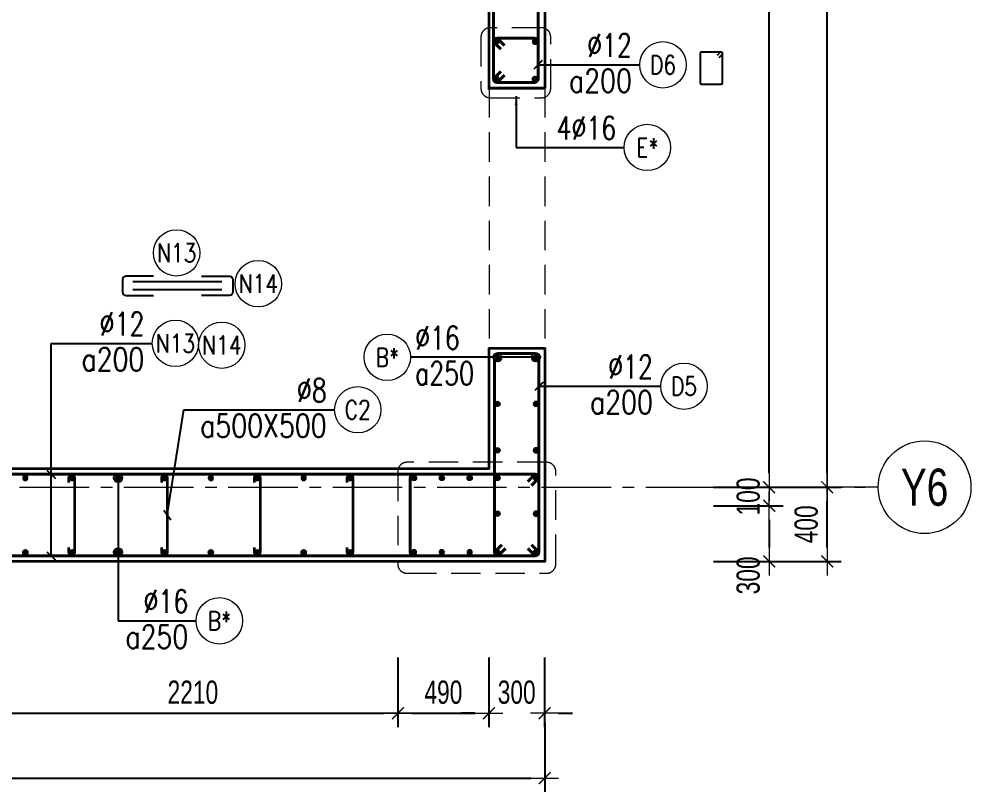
# Model space of a CAD drawing. Header units: millimetres. Extents: x 738475 to 1279438, y -34239 to 156422.
# Drawn here: x 1257046 to 1262176, y 134239 to 138402 of the extents above; entities that cross this region are included whole.
import ezdxf
from ezdxf.enums import TextEntityAlignment as Align

# ---------------------------------------------------------------- set-up
doc = ezdxf.new("R2010")
doc.units = ezdxf.units.MM
doc.header["$MEASUREMENT"] = 0
for name, pattern in [('HIDDEN', [9.525, 6.35, -3.175]), ('HIDDEN2', [4.7625, 3.175, -1.5875]), ('OF_Grid_1$0$CENTER2', [1.125, 0.75, -0.125, 0.125, -0.125])]:
    doc.linetypes.add(name, pattern=pattern)
doc.layers.get('0').update_dxf_attribs({"lineweight": 20})
doc.layers.get('Defpoints').update_dxf_attribs({"color": 151, "lineweight": 9})
doc.layers.add('Hidden', color=9, linetype='HIDDEN')
doc.layers.add('Ligature', color=1, linetype='Continuous')
for name, color, linetype, lineweight in [('KC-LEADER', 153, 'Continuous', 18), ('KC-THEP', 6, 'Continuous', 40), ('NDC_S_BEAM', 3, 'HIDDEN2', 20), ('NDC_S_DIM', 1, 'Continuous', 15), ('NDC_S_HIDDEN', 8, 'HIDDEN2', 13), ('NDC_S_LEADER', 1, 'Continuous', 15), ('NDC_S_REBAR', 4, 'Continuous', 35), ('NDC_S_STIRRUP', 4, 'Continuous', 40), ('NDC_S_VN TEXT', 7, 'Continuous', 20), ('NDC_S_WALL', 6, 'Continuous', 35), ('OF_Grid_1$0$NDC_S_AXIS', 5, 'OF_Grid_1$0$CENTER2', 13), ('OF_Grid_1$0$NDC_S_SYMBOL', 1, 'Continuous', 15), ('OF_Grid_1$0$NDC_S_TEXT SYMBOL', 7, 'Continuous', 20)]:
    doc.layers.add(name, color=color, linetype=linetype, lineweight=lineweight)
doc.styles.add('NDC_ARIAL', font='arial.ttf', dxfattribs={"width": 0.85})
doc.styles.add('NDC_DIM', font='', dxfattribs={"width": 0.75})
doc.styles.add('NDC_EN TXT', font='romans.shx', dxfattribs={"width": 0.8})
doc.styles.add('OF_Grid_1$0$NDC_ANNO', font='', dxfattribs={"width": 0.8})
doc.styles.get('NDC_DIM').set_extended_font_data('Dotum')
doc.styles.get('OF_Grid_1$0$NDC_ANNO').set_extended_font_data('Dotum')
doc.dimstyles.new('NDC_1-50', dxfattribs={"dimscale": 50, "dimtxt": 2.5, "dimasz": 1, "dimexe": 1.5, "dimexo": 0, "dimgap": 0.8, "dimtad": 1, "dimdec": 0, "dimdsep": 46, "dimtxsty": 'NDC_ARIAL', "dimblk": 'DIMMARK', "dimcen": 49999.938995, "dimdle": 1.5, "dimclrd": 1, "dimclre": 1, "dimclrt": 3, "dimadec": 0, "dimazin": 0, "dimtfac": 1, "dimtdec": 0, "dimtix": 1, "dimtmove": 2, "dimatfit": 3, "dimfxl": 1, "dimarcsym": 0})
doc.dimstyles.new('NDC_dim_30', dxfattribs={"dimscale": 30, "dimtxt": 2.5, "dimasz": 1.5, "dimexe": 1.5, "dimexo": 2.5, "dimgap": 1, "dimtad": 1, "dimdec": 0, "dimzin": 0, "dimdsep": 46, "dimtxsty": 'NDC_DIM', "dimblk": 'DIMMARK', "dimcen": 0.09, "dimdle": 1.2, "dimclrd": 1, "dimclre": 1, "dimclrt": 3, "dimadec": 0, "dimazin": 0, "dimtfac": 1, "dimtdec": 0, "dimtix": 1, "dimtofl": 0, "dimtmove": 0, "dimatfit": 3, "dimfxl": 6, "dimfxlon": 1, "dimtolj": 1, "dimtzin": 0, "dimarcsym": 0})
doc.dimstyles.new('NDC_dim_50', dxfattribs={"dimscale": 50, "dimtxt": 2.5, "dimasz": 1.5, "dimexe": 1.5, "dimexo": 2.5, "dimgap": 1, "dimtad": 1, "dimdec": 0, "dimzin": 0, "dimdsep": 46, "dimtxsty": 'NDC_DIM', "dimblk": 'DIMMARK', "dimcen": 0.09, "dimdle": 1.2, "dimclrd": 1, "dimclre": 1, "dimclrt": 3, "dimadec": 0, "dimazin": 0, "dimtfac": 1, "dimtdec": 0, "dimtix": 1, "dimtofl": 0, "dimtmove": 0, "dimatfit": 3, "dimfxl": 6, "dimfxlon": 1, "dimtolj": 1, "dimtzin": 0, "dimarcsym": 0})

# ---------------------------------------------------------------- blocks, each defined once
blk = doc.blocks.new('THEP')
at = {"layer": 'KC-LEADER', "color": 6}
blk.add_circle((0, 0), 14, dxfattribs=at)
at = {"layer": 'KC-THEP'}
for p, q in [((-14, 0), (14, 0)), ((9.9, 9.9), (-9.9, -9.9)), ((-9.9, 9.9), (9.9, -9.9)), ((0, 14), (0, -14))]:
    blk.add_line(p, q, dxfattribs=at)
blk = doc.blocks.new('DIMMARK')
at = {"layer": 'NDC_S_DIM', "color": 1}
blk.add_line((-1.5, 0), (1, 0), dxfattribs=at)
at = {"layer": 'NDC_S_DIM', "color": 2, "const_width": 0.1}
blk.add_lwpolyline([(-0.424, -0.424), (0.424, 0.424)], dxfattribs=at)
blk = doc.blocks.new('*U10')
blk.add_circle((2.5, 0), 2.5)
at = {"layer": 'NDC_S_VN TEXT', "color": 3, "style": 'NDC_EN TXT'}
for tag, width, p in [('DK2', 0.75, (-0.85, 0.85)), ('KC2', 0.8, (-0.85, -2.97))]:
    blk.add_attdef(tag, text='', height=2.5, dxfattribs=dict(at, width=width)).set_placement(p, align=Align.RIGHT)
at = {"layer": 'NDC_S_VN TEXT', "color": 7, "style": 'NDC_EN TXT', "width": 0.8}
blk.add_attdef('SH3', text='', height=2, dxfattribs=at).set_placement((2.5, 0), align=Align.MIDDLE)
blk = doc.blocks.new('*U444')
at = {"layer": 'KC-THEP', "xscale": -1, "rotation": 170.331435563619}
blk.add_blockref('THEP', (0, 200), dxfattribs=at)
at = {"layer": 'KC-THEP', "rotation": 9.668564436380946}
blk.add_blockref('THEP', (0, -200), dxfattribs=at)
blk = doc.blocks.new('*U443')
at = {"layer": 'NDC_S_HIDDEN', "color": 0, "linetype": 'ByBlock', "lineweight": -2, "transparency": 16777216}
for p in [(0, 0), (250, 0), (500, 0), (750, 0), (1000, 0), (1250, 0), (1500, 0), (1750, 0)]:
    blk.add_blockref('*U444', p, dxfattribs=at)
blk = doc.blocks.new('*U448')
at = {"layer": 'NDC_S_REBAR'}
blk.add_lwpolyline([(-15, 175), (-15, 200, -1), (15, 200), (15, -200, -1), (-15, -200), (-15, -175)], format="xyb", dxfattribs=at)
blk = doc.blocks.new('*U447')
at = {"layer": 'NDC_S_HIDDEN', "color": 0, "linetype": 'ByBlock', "lineweight": -2, "transparency": 16777216}
for p in [(0, 0), (500, 0), (1000, 0), (1500, 0)]:
    blk.add_blockref('*U448', p, dxfattribs=at)
blk = doc.blocks.new('A$C7BC65A55')
at = {"layer": 'Ligature'}
for p, q in [((-15.2, 372, 0), (-15.2, 38.5, 0)), ((15.2, 372, 0), (15.2, 38.5, 0))]:
    blk.add_line(p, q, dxfattribs=at)
for points in [[(-36.2, 296.5), (-36.2, 400.9, -0.414214), (-24, 413.1), (24, 413.1, -0.414214), (36.2, 400.9), (36.2, 296.5)], [(-36.2, 116.5), (-36.2, 12.2, 0.414214), (-24, 0), (24, 0, 0.414214), (36.2, 12.2), (36.2, 116.5)]]:
    blk.add_lwpolyline(points, format="xyb", dxfattribs=at)
blk = doc.blocks.new('*U11')
blk.add_circle((-2.5, 0), 2.5)
at = {"layer": 'NDC_S_VN TEXT', "color": 3, "style": 'NDC_EN TXT', "width": 0.75}
for tag, p in [('DK1', (0.5, 0.85)), ('KC1', (0.5, -2.97))]:
    blk.add_attdef(tag, p, '', height=2.5, dxfattribs=at)
at = {"layer": 'NDC_S_VN TEXT', "color": 7, "style": 'NDC_EN TXT', "width": 0.8}
blk.add_attdef('SH2', text='', height=2, dxfattribs=at).set_placement((-2.5, 0), align=Align.MIDDLE)
blk = doc.blocks.new('*U9')
blk.add_circle((2.5, 0), 2.5)
at = {"layer": 'NDC_S_VN TEXT', "color": 3, "style": 'NDC_EN TXT', "width": 0.75}
blk.add_attdef('DK2', text='', height=2.5, dxfattribs=at).set_placement((-0.85, 0.85), align=Align.RIGHT)
at = {"layer": 'NDC_S_VN TEXT', "color": 7, "style": 'NDC_EN TXT', "width": 0.8}
blk.add_attdef('SH3', text='', height=2, dxfattribs=at).set_placement((2.5, 0), align=Align.MIDDLE)
blk = doc.blocks.new('*D514')
at = {"layer": 'Defpoints', "color": 0, "ltscale": 200, "transparency": 16777216}
for p in [(1256878, 135980.2), (1259087.7, 135553.7), (1259087.7, 134662.7)]:
    blk.add_point(p, dxfattribs=at)
at = {"layer": 'NDC_S_DIM', "color": 1, "lineweight": -2, "ltscale": 200, "transparency": 16777216}
for p, q in [((1256878, 134962.7), (1256878, 134587.7)), ((1259087.7, 134962.7), (1259087.7, 134587.7)), ((1256953, 134662.7), (1259012.7, 134662.7))]:
    blk.add_line(p, q, dxfattribs=at)
at = {"layer": 'NDC_S_DIM', "color": 1, "lineweight": -2, "ltscale": 200, "transparency": 16777216, "xscale": 75, "yscale": 75, "zscale": 75, "rotation": 180}
blk.add_blockref('DIMMARK', (1256878, 134662.7), dxfattribs=at)
at = {"layer": 'NDC_S_DIM', "color": 1, "lineweight": -2, "ltscale": 200, "transparency": 16777216, "xscale": 75, "yscale": 75, "zscale": 75}
blk.add_blockref('DIMMARK', (1259087.7, 134662.7), dxfattribs=at)
at = {"layer": 'NDC_S_DIM', "color": 3, "ltscale": 200, "transparency": 16777216, "insert": (1257982.9, 134775.3), "char_height": 125, "attachment_point": 5, "style": 'NDC_DIM'}
blk.add_mtext('\\A1;2210', dxfattribs=at)
blk = doc.blocks.new('*D515')
at = {"layer": 'Defpoints', "color": 0, "ltscale": 200, "transparency": 16777216}
for p in [(1259578, 135980.2), (1259087.7, 135553.7), (1259578, 134662.7)]:
    blk.add_point(p, dxfattribs=at)
at = {"layer": 'NDC_S_DIM', "color": 1, "lineweight": -2, "ltscale": 200, "transparency": 16777216}
for p, q in [((1259087.7, 134962.7), (1259087.7, 134587.7)), ((1259578, 134962.7), (1259578, 134587.7)), ((1259162.7, 134662.7), (1259503, 134662.7))]:
    blk.add_line(p, q, dxfattribs=at)
at = {"layer": 'NDC_S_DIM', "color": 1, "lineweight": -2, "ltscale": 200, "transparency": 16777216, "xscale": 75, "yscale": 75, "zscale": 75, "rotation": 180}
blk.add_blockref('DIMMARK', (1259087.7, 134662.7), dxfattribs=at)
at = {"layer": 'NDC_S_DIM', "color": 1, "lineweight": -2, "ltscale": 200, "transparency": 16777216, "xscale": 75, "yscale": 75, "zscale": 75}
blk.add_blockref('DIMMARK', (1259578, 134662.7), dxfattribs=at)
at = {"layer": 'NDC_S_DIM', "color": 3, "ltscale": 200, "transparency": 16777216, "insert": (1259332.9, 134775.3), "char_height": 125, "attachment_point": 5, "style": 'NDC_DIM'}
blk.add_mtext('\\A1;490', dxfattribs=at)
blk = doc.blocks.new('*D516')
at = {"layer": 'Defpoints', "color": 0, "ltscale": 200, "transparency": 16777216}
for p in [(1259578, 135980.2), (1259878, 135480.2), (1259878, 134662.7)]:
    blk.add_point(p, dxfattribs=at)
at = {"layer": 'NDC_S_DIM', "color": 1, "lineweight": -2, "ltscale": 200, "transparency": 16777216}
for p, q in [((1259578, 134962.7), (1259578, 134587.7)), ((1259878, 134962.7), (1259878, 134587.7)), ((1259503, 134662.7), (1259428, 134662.7)), ((1259953, 134662.7), (1260028, 134662.7))]:
    blk.add_line(p, q, dxfattribs=at)
at = {"layer": 'NDC_S_DIM', "color": 1, "lineweight": -2, "ltscale": 200, "transparency": 16777216, "xscale": 75, "yscale": 75, "zscale": 75}
blk.add_blockref('DIMMARK', (1259578, 134662.7), dxfattribs=at)
at = {"layer": 'NDC_S_DIM', "color": 1, "lineweight": -2, "ltscale": 200, "transparency": 16777216, "xscale": 75, "yscale": 75, "zscale": 75, "rotation": 180}
blk.add_blockref('DIMMARK', (1259878, 134662.7), dxfattribs=at)
at = {"layer": 'NDC_S_DIM', "color": 3, "ltscale": 200, "transparency": 16777216, "insert": (1259728, 134775.3), "char_height": 125, "attachment_point": 5, "style": 'NDC_DIM'}
blk.add_mtext('\\A1;300', dxfattribs=at)
blk = doc.blocks.new('*D517')
at = {"layer": 'Defpoints', "color": 0, "ltscale": 200, "transparency": 16777216}
for p in [(1259879, 135795.9), (1253078.8, 135480.2), (1259879, 134313.6)]:
    blk.add_point(p, dxfattribs=at)
at = {"layer": 'NDC_S_DIM', "color": 1, "lineweight": -2, "ltscale": 200, "transparency": 16777216}
for p, q in [((1253078.8, 134613.6), (1253078.8, 134238.6)), ((1259879, 134613.6), (1259879, 134238.6)), ((1253153.8, 134313.6), (1259804, 134313.6))]:
    blk.add_line(p, q, dxfattribs=at)
at = {"layer": 'NDC_S_DIM', "color": 1, "lineweight": -2, "ltscale": 200, "transparency": 16777216, "xscale": 75, "yscale": 75, "zscale": 75, "rotation": 180}
blk.add_blockref('DIMMARK', (1253078.8, 134313.6), dxfattribs=at)
at = {"layer": 'NDC_S_DIM', "color": 1, "lineweight": -2, "ltscale": 200, "transparency": 16777216, "xscale": 75, "yscale": 75, "zscale": 75}
blk.add_blockref('DIMMARK', (1259879, 134313.6), dxfattribs=at)
at = {"layer": 'NDC_S_DIM', "color": 3, "ltscale": 200, "transparency": 16777216, "insert": (1256478.9, 134426.1), "char_height": 125, "attachment_point": 5, "style": 'NDC_DIM'}
blk.add_mtext('\\A1;6800', dxfattribs=at)
blk = doc.blocks.new('*D507')
at = {"layer": 'Defpoints', "color": 0, "transparency": 16777216}
for p in [(1259248.7, 147480.2), (1261088.8, 147480.2), (1259139.4, 135880.2)]:
    blk.add_point(p, dxfattribs=at)
at = {"layer": 'NDC_S_DIM', "color": 1, "lineweight": -2, "transparency": 16777216}
for p, q in [((1260788.8, 147480.2), (1261163.8, 147480.2)), ((1261088.8, 135955.2), (1261088.8, 147405.2)), ((1260788.8, 135880.2), (1261163.8, 135880.2))]:
    blk.add_line(p, q, dxfattribs=at)
at = {"layer": 'NDC_S_DIM', "color": 1, "lineweight": -2, "transparency": 16777216, "xscale": 75, "yscale": 75, "zscale": 75}
for p, rotation in [((1261088.8, 147480.2), 90), ((1261088.8, 135880.2), 270)]:
    blk.add_blockref('DIMMARK', p, dxfattribs=dict(at, rotation=rotation))
at = {"layer": 'NDC_S_DIM', "color": 3, "transparency": 16777216, "insert": (1260976.2, 141680.2), "char_height": 125, "attachment_point": 5, "rotation": 90, "style": 'NDC_DIM'}
blk.add_mtext('\\A1;11600', dxfattribs=at)
blk = doc.blocks.new('*D470')
at = {"layer": 'Defpoints', "color": 0, "ltscale": 200, "transparency": 16777216}
for p in [(1259139.4, 135880.2), (1259578, 135780.2), (1261088.8, 135780.2)]:
    blk.add_point(p, dxfattribs=at)
at = {"layer": 'NDC_S_DIM', "color": 1, "lineweight": -2, "ltscale": 200, "transparency": 16777216}
for p, q in [((1261088.8, 135955.2), (1261088.8, 136030.2)), ((1260788.8, 135880.2), (1261163.8, 135880.2)), ((1260788.8, 135780.2), (1261163.8, 135780.2)), ((1261088.8, 135705.2), (1261088.8, 135630.2))]:
    blk.add_line(p, q, dxfattribs=at)
at = {"layer": 'NDC_S_DIM', "color": 1, "lineweight": -2, "ltscale": 200, "transparency": 16777216, "xscale": 75, "yscale": 75, "zscale": 75}
for p, rotation in [((1261088.8, 135880.2), 270), ((1261088.8, 135780.2), 90)]:
    blk.add_blockref('DIMMARK', p, dxfattribs=dict(at, rotation=rotation))
at = {"layer": 'NDC_S_DIM', "color": 3, "ltscale": 200, "transparency": 16777216, "insert": (1260976.2, 135830.2), "char_height": 125, "attachment_point": 5, "rotation": 90, "style": 'NDC_DIM'}
blk.add_mtext('\\A1;100', dxfattribs=at)
blk = doc.blocks.new('*D471')
at = {"layer": 'Defpoints', "color": 0, "ltscale": 200, "transparency": 16777216}
for p in [(1259578, 135780.2), (1259815.9, 135480.2), (1261088.8, 135480.2)]:
    blk.add_point(p, dxfattribs=at)
at = {"layer": 'NDC_S_DIM', "color": 1, "lineweight": -2, "ltscale": 200, "transparency": 16777216}
for p, q in [((1260788.8, 135780.2), (1261163.8, 135780.2)), ((1261088.8, 135705.2), (1261088.8, 135555.2)), ((1260788.8, 135480.2), (1261163.8, 135480.2))]:
    blk.add_line(p, q, dxfattribs=at)
at = {"layer": 'NDC_S_DIM', "color": 1, "lineweight": -2, "ltscale": 200, "transparency": 16777216, "xscale": 75, "yscale": 75, "zscale": 75}
for p, rotation in [((1261088.8, 135780.2), 90), ((1261088.8, 135480.2), 270)]:
    blk.add_blockref('DIMMARK', p, dxfattribs=dict(at, rotation=rotation))
at = {"layer": 'NDC_S_DIM', "color": 3, "ltscale": 200, "transparency": 16777216, "insert": (1260976.2, 135405.2), "char_height": 125, "attachment_point": 5, "rotation": 90, "style": 'NDC_DIM'}
blk.add_mtext('\\A1;300', dxfattribs=at)
blk = doc.blocks.new('*D472')
at = {"layer": 'Defpoints', "color": 0, "ltscale": 200, "transparency": 16777216}
for p in [(1259764.1, 135880.4), (1261401.4, 135880.4), (1259795.7, 135480.2)]:
    blk.add_point(p, dxfattribs=at)
at = {"layer": 'NDC_S_DIM', "color": 1, "lineweight": -2, "ltscale": 200, "transparency": 16777216}
for p, q in [((1261101.4, 135880.4), (1261476.4, 135880.4)), ((1261401.4, 135555.2), (1261401.4, 135805.4)), ((1261101.4, 135480.2), (1261476.4, 135480.2))]:
    blk.add_line(p, q, dxfattribs=at)
at = {"layer": 'NDC_S_DIM', "color": 1, "lineweight": -2, "ltscale": 200, "transparency": 16777216, "xscale": 75, "yscale": 75, "zscale": 75}
for p, rotation in [((1261401.4, 135880.4), 90), ((1261401.4, 135480.2), 270)]:
    blk.add_blockref('DIMMARK', p, dxfattribs=dict(at, rotation=rotation))
at = {"layer": 'NDC_S_DIM', "color": 3, "ltscale": 200, "transparency": 16777216, "insert": (1261288.8, 135680.3), "char_height": 125, "attachment_point": 5, "rotation": 90, "style": 'NDC_DIM'}
blk.add_mtext('\\A1;400', dxfattribs=at)
blk = doc.blocks.new('*D473')
at = {"layer": 'Defpoints', "color": 0, "ltscale": 200, "transparency": 16777216}
for p in [(1259764.1, 147480.2), (1261401.4, 147480.2), (1259764.1, 135880.4)]:
    blk.add_point(p, dxfattribs=at)
at = {"layer": 'NDC_S_DIM', "color": 1, "lineweight": -2, "ltscale": 200, "transparency": 16777216}
for p, q in [((1261101.4, 147480.2), (1261476.4, 147480.2)), ((1261401.4, 135955.4), (1261401.4, 147405.2)), ((1261101.4, 135880.4), (1261476.4, 135880.4))]:
    blk.add_line(p, q, dxfattribs=at)
at = {"layer": 'NDC_S_DIM', "color": 1, "lineweight": -2, "ltscale": 200, "transparency": 16777216, "xscale": 75, "yscale": 75, "zscale": 75}
for p, rotation in [((1261401.4, 147480.2), 90), ((1261401.4, 135880.4), 270)]:
    blk.add_blockref('DIMMARK', p, dxfattribs=dict(at, rotation=rotation))
at = {"layer": 'NDC_S_DIM', "color": 3, "ltscale": 200, "transparency": 16777216, "insert": (1261288.8, 141680.3), "char_height": 125, "attachment_point": 5, "rotation": 90, "style": 'NDC_DIM'}
blk.add_mtext('\\A1;11600', dxfattribs=at)
blk = doc.blocks.new('*U17')
at = {"layer": 'OF_Grid_1$0$NDC_S_SYMBOL'}
blk.add_line((-5, 0), (-9, 0), dxfattribs=at)
blk.add_circle((0, 0), 5, dxfattribs=at)
at = {"layer": 'OF_Grid_1$0$NDC_S_TEXT SYMBOL', "color": 7, "style": 'OF_Grid_1$0$NDC_ANNO', "width": 0.8}
blk.add_attdef('GRID', text='', height=4, rotation=90, dxfattribs=at).set_placement((0, 0), align=Align.MIDDLE)

msp = doc.modelspace()

# ---------------------------------------------------------------- linework, layer by layer
for centre in [(1257895.223, 137142.385), (1258335.324, 136976.628), (1258138.494, 136645.114)]:
    msp.add_circle(centre, 125)
at = {"layer": 'Ligature'}
msp.add_lwpolyline([(1260819.182, 138194.659), (1260835.148, 138210.625, 0.66817864), (1260829.374, 138224.563), (1260724.745, 138224.563, 0.41421356), (1260716.581, 138216.398), (1260716.581, 138059.29, 0.41421356), (1260724.745, 138051.126), (1260829.374, 138051.126, 0.41421356), (1260837.539, 138059.29), (1260837.539, 138216.398, 0.66817864), (1260823.601, 138222.171), (1260807.635, 138206.205)], format="xyb", dxfattribs=at)
at = {"layer": 'NDC_S_BEAM', "ltscale": 50}
for p, q in [((1259578.836, 138030.175), (1259578.836, 136630.175)), ((1259878.836, 138030.175), (1259878.836, 136630.175))]:
    msp.add_line(p, q, dxfattribs=at)
at = {"layer": 'NDC_S_HIDDEN', "ltscale": 50}
for points in [[(1259585.54, 137978.115), (1259861.383, 137978.115, 0.41421356), (1259911.383, 138028.115), (1259911.383, 138305.665, 0.41421356), (1259861.383, 138355.665), (1259585.54, 138355.665, 0.41421356), (1259535.54, 138305.665), (1259535.54, 138028.115, 0.41421356)], [(1259136.732, 135416.774), (1259888.942, 135416.774, 0.41421356), (1259938.942, 135466.774), (1259938.942, 135964.369, 0.41421356), (1259888.942, 136014.369), (1259136.732, 136014.369, 0.41421356), (1259086.732, 135964.369), (1259086.732, 135466.774, 0.41421356)]]:
    msp.add_lwpolyline(points, format="xyb", close=True, dxfattribs=at)
at = {"layer": 'NDC_S_STIRRUP'}
for points in [[(1259643.177, 138120.175), (1259603.177, 138080.175, 0.41421356), (1259623.177, 138060.175), (1259823.177, 138060.175, 0.41421356), (1259843.177, 138080.175), (1259843.177, 139480.175, 0.41421356), (1259823.177, 139500.175), (1259623.177, 139500.175, 0.41421356), (1259603.177, 139480.175), (1259603.177, 138080.175, 0.41421356), (1259623.177, 138060.175), (1259663.177, 138100.175)], [(1259643.177, 138239.638), (1259603.177, 138279.638, -0.41421356), (1259623.177, 138299.638), (1259823.177, 138299.638, -0.41421356), (1259843.177, 138279.638), (1259843.177, 138080.175, -0.41421356), (1259823.177, 138060.175), (1259623.177, 138060.175, -0.41421356), (1259603.177, 138080.175), (1259603.177, 138279.638, -0.41421356), (1259623.177, 138299.638), (1259663.177, 138259.638)], [(1259648.036, 135570.175), (1259608.036, 135530.175, 0.41421356), (1259628.036, 135510.175), (1259828.036, 135510.175, 0.41421356), (1259848.036, 135530.175), (1259848.036, 136580.175, 0.41421356), (1259828.036, 136600.175), (1259628.036, 136600.175, 0.41421356), (1259608.036, 136580.175), (1259608.036, 135530.175, 0.41421356), (1259628.036, 135510.175), (1259668.036, 135550.175)], [(1259788.036, 135910.175), (1259828.036, 135950.175, -0.41421356), (1259848.036, 135930.175), (1259848.036, 135530.175, -0.41421356), (1259828.036, 135510.175), (1256128.036, 135510.175, -0.41421356), (1256108.036, 135530.175), (1256108.036, 135930.175, -0.41421356), (1256128.036, 135950.175), (1259828.036, 135950.175, -0.41421356), (1259848.036, 135930.175), (1259808.036, 135890.175)], [(1259788.036, 135550.175), (1259828.036, 135510.175, 0.41421356), (1259848.036, 135530.175), (1259848.036, 135930.175, 0.41421356), (1259828.036, 135950.175), (1259174.524, 135950.175, 0.41421356), (1259154.524, 135930.175), (1259154.524, 135530.175, 0.41421356), (1259174.524, 135510.175), (1259828.036, 135510.175, 0.41421356), (1259848.036, 135530.175), (1259808.036, 135570.175)]]:
    msp.add_lwpolyline(points, format="xyb", dxfattribs=at)
at = {"layer": 'NDC_S_WALL'}
msp.add_line((1259573.177, 138030.175), (1259873.177, 138030.175), dxfattribs=at)
for points in [[(1256878.836, 147380.175), (1256878.836, 135980.175), (1259578.836, 135980.175), (1259578.836, 136630.175), (1259878.836, 136630.175), (1259878.836, 135480.175), (1256078.836, 135480.175), (1256078.836, 135980.175), (1256078.836, 135980.175), (1256578.836, 135980.175), (1256578.836, 138780.175)], [(1259878.836, 138030.175), (1259578.836, 138030.175), (1259578.836, 139530.175), (1259878.836, 139530.175), (1259878.836, 138030.175)]]:
    msp.add_lwpolyline(points, dxfattribs=at)
at = {"layer": 'OF_Grid_1$0$NDC_S_AXIS', "ltscale": 500}
msp.add_line((1242986.353, 135880.175), (1261606.941, 135880.175), dxfattribs=at)

# ---------------------------------------------------------------- block references
at = {"layer": 'Hidden', "xscale": 1.44, "yscale": 1.44, "zscale": 1.44, "rotation": 270}
msp.add_blockref('A$C7BC65A55', (1257603.112, 136964.86, 0.03), dxfattribs=at)
at = {"layer": 'KC-THEP'}
for p, rotation in [((1259619.665, 138280.175), 189.6685644363809), ((1259826.689, 138080.175), 9.668564436380946), ((1259624.524, 136578.91), 189.6685644363809), ((1259624.524, 136328.91), 189.6685644363809), ((1259624.524, 136078.91), 189.6685644363809), ((1259174.524, 135930.175), 189.6685644363809), ((1259324.524, 135930.175), 189.6685644363809), ((1259474.524, 135930.175), 189.6685644363809), ((1259624.524, 135930.175), 189.6685644363809), ((1259624.524, 135737.639), 189.6685644363809), ((1259831.548, 135530.175), 9.668564436380946)]:
    msp.add_blockref('THEP', p, dxfattribs=dict(at, rotation=rotation))
at = {"layer": 'KC-THEP', "xscale": -1}
for p, rotation in [((1259826.689, 138280.175), 170.331435563619), ((1259619.665, 138080.175), 350.3314355636191), ((1259831.548, 136578.91), 170.331435563619), ((1259831.548, 136328.91), 170.331435563619), ((1259831.548, 136078.91), 170.331435563619), ((1259831.548, 135930.175), 170.331435563619), ((1259831.548, 135737.639), 170.331435563619), ((1259174.524, 135530.175), 350.3314355636191), ((1259324.524, 135530.175), 350.3314355636191), ((1259474.524, 135530.175), 350.3314355636191), ((1259624.524, 135530.175), 350.3314355636191)]:
    msp.add_blockref('THEP', p, dxfattribs=dict(at, rotation=rotation))
at = {"layer": 'NDC_S_HIDDEN'}
for name, p in [('*U443', (1257079.908, 135730.175)), ('*U447', (1257329.908, 135730.175))]:
    msp.add_blockref(name, p, dxfattribs=at)
at = {"layer": 'NDC_S_VN TEXT', "xscale": 50, "yscale": 50, "zscale": 50}
for name, p, values in [('*U10', (1260391.414, 138155.66), {'SH3': 'D6', 'DK2': '%%c12', 'KC2': 'a200'}), ('*U9', (1260307.029, 137710.645), {'SH3': 'E*', 'DK2': '4%%C16'}), ('*U10', (1257763.772, 136655.453), {'SH3': 'N13', 'DK2': '%%C12', 'KC2': 'a200'}), ('*U11', (1259155.577, 136580.149), {'SH2': 'B*', 'DK1': '%%C16', 'KC1': 'a250'}), ('*U10', (1260504.789, 136424.206), {'SH3': 'D5', 'DK2': '%%C12', 'KC2': 'a200'}), ('*U10', (1258746.567, 136297.517), {'SH3': 'C2', 'DK2': '%%c8', 'KC2': 'a500X500'}), ('*U10', (1258000.52, 135160.462), {'SH3': 'B*', 'DK2': '%%C16', 'KC2': 'a250'})]:
    msp.add_blockref(name, p, dxfattribs=at).add_auto_attribs(values)
at = {"layer": 'OF_Grid_1$0$NDC_S_AXIS'}
ref = msp.add_blockref('*U17', (1261926.381, 135880.429), dxfattribs=dict(at, xscale=50, yscale=50, zscale=50))
ref.add_attrib('GRID', 'Y6', dxfattribs={"layer": 'OF_Grid_1$0$NDC_S_TEXT SYMBOL', "color": 7, "height": 200, "style": 'OF_Grid_1$0$NDC_ANNO', "width": 0.8}).set_placement((1261926.381, 135880.429), align=Align.MIDDLE)

# ---------------------------------------------------------------- texts
at = {"layer": 'NDC_S_VN TEXT', "color": 7, "style": 'NDC_EN TXT', "width": 0.8}
for tag, p in [('N13', (1257895.223, 137142.385)), ('N14', (1258335.324, 136976.628)), ('N14', (1258138.494, 136645.114))]:
    msp.add_attdef(tag, text='3', height=100, dxfattribs=at).set_placement(p, align=Align.MIDDLE)

# ---------------------------------------------------------------- dimensions: what is measured, and where the dimension line sits
at = {"layer": 'NDC_S_DIM'}
dim = msp.add_linear_dim(base=(1261088.785, 147480.175), p1=(1259139.399, 135880.175), p2=(1259248.732, 147480.175), angle=90, dimstyle='NDC_dim_50', override={"dimtmove": 1}, dxfattribs=at)
dim.commit()
dim.dimension.update_dxf_attribs({"geometry": '*D507', "text_midpoint": (1260976.201, 141680.175)})
at = {"layer": 'NDC_S_DIM', "ltscale": 200}
for base, p1, p2, picture, middle in [((1261401.381, 147480.175), (1259764.051, 135880.429), (1259764.148, 147480.175), '*D473', (1261288.796, 141680.302)), ((1261088.785, 135780.175), (1259139.399, 135880.175), (1259578.036, 135780.175), '*D470', (1260976.201, 135830.175))]:
    dim = msp.add_linear_dim(base=base, p1=p1, p2=p2, angle=90, dimstyle='NDC_dim_50', override={"dimtmove": 1}, dxfattribs=at)
    dim.commit()
    dim.dimension.update_dxf_attribs({"geometry": picture, "text_midpoint": middle})
for base, p1, p2, picture, middle in [((1259087.732, 134662.713), (1256878.036, 135980.175), (1259087.732, 135553.674), '*D514', (1257982.884, 134775.298)), ((1259578.036, 134662.713), (1259087.732, 135553.674), (1259578.036, 135980.175), '*D515', (1259332.884, 134775.298)), ((1259878.036, 134662.713), (1259578.036, 135980.175), (1259878.036, 135480.175), '*D516', (1259728.036, 134775.298)), ((1259879.036, 134313.563), (1253078.836, 135480.175), (1259879.036, 135795.912), '*D517', (1256478.936, 134426.148))]:
    dim = msp.add_linear_dim(base=base, p1=p1, p2=p2, dimstyle='NDC_dim_50', override={"dimtmove": 1}, dxfattribs=at)
    dim.commit()
    dim.dimension.update_dxf_attribs({"geometry": picture, "text_midpoint": middle})
dim = msp.add_linear_dim(base=(1261401.381, 135880.429), p1=(1259795.744, 135480.175), p2=(1259764.051, 135880.429), angle=90, dimstyle='NDC_dim_50', dxfattribs=at)
dim.commit()
dim.dimension.update_dxf_attribs({"geometry": '*D472', "text_midpoint": (1261288.796, 135680.302)})
dim = msp.add_linear_dim(base=(1261088.785, 135480.175), p1=(1259578.036, 135780.175), p2=(1259815.941, 135480.175), angle=90, dimstyle='NDC_dim_50', override={"dimtmove": 1}, dxfattribs=at)
dim.commit()
dim.dimension.update_dxf_attribs({"geometry": '*D471', "text_midpoint": (1261088.785, 135405.175), "dimtype": 160})

# ---------------------------------------------------------------- leaders
at = {"layer": 'NDC_S_LEADER'}
for points, dimstyle, override in [([(1259843.149, 138155.66), (1260393.489, 138155.66)], 'NDC_dim_30', {"dimtad": 0, "dimldrblk": 'Oblique'}), ([(1259725.288, 137986.696), (1259725.288, 137710.645), (1260306.868, 137710.645)], 'NDC_1-50', {"dimgap": 0.8, "dimtad": 0}), ([(1257219.033, 135950.175), (1257219.033, 136655.271), (1257763.772, 136655.271)], 'NDC_dim_30', {"dimtad": 0, "dimldrblk": 'Oblique'}), ([(1257219.033, 135510.175), (1257219.033, 136655.271), (1257763.772, 136655.271)], 'NDC_dim_30', {"dimtad": 0, "dimldrblk": 'Oblique'}), ([(1259831.842, 136580.637), (1259155.577, 136580.149)], 'NDC_dim_30', {"dimtad": 0, "dimldrblk": 'Origin'}), ([(1259624.277, 136580.36), (1259155.577, 136580.149)], 'NDC_dim_30', {"dimtad": 0, "dimldrblk": 'Origin'}), ([(1259848.036, 136424.206), (1260504.789, 136424.206)], 'NDC_dim_30', {"dimtad": 0, "dimldrblk": 'Oblique'}), ([(1257844.908, 135730.175), (1257933.67, 136297.516), (1258746.567, 136297.516)], 'NDC_dim_30', {"dimtad": 0, "dimldrblk": 'Oblique'}), ([(1257579.908, 135930.175), (1257579.908, 135160.281), (1258000.519, 135160.281)], 'NDC_dim_30', {"dimgap": 1, "dimtad": 0, "dimldrblk": 'Origin'}), ([(1257579.908, 135530.175), (1257579.908, 135160.281), (1258000.519, 135160.281)], 'NDC_dim_30', {"dimgap": 1, "dimtad": 0, "dimldrblk": 'Origin'})]:
    msp.add_leader(points, dimstyle=dimstyle, override=override, dxfattribs=at)

doc.saveas('drawing.dxf')
